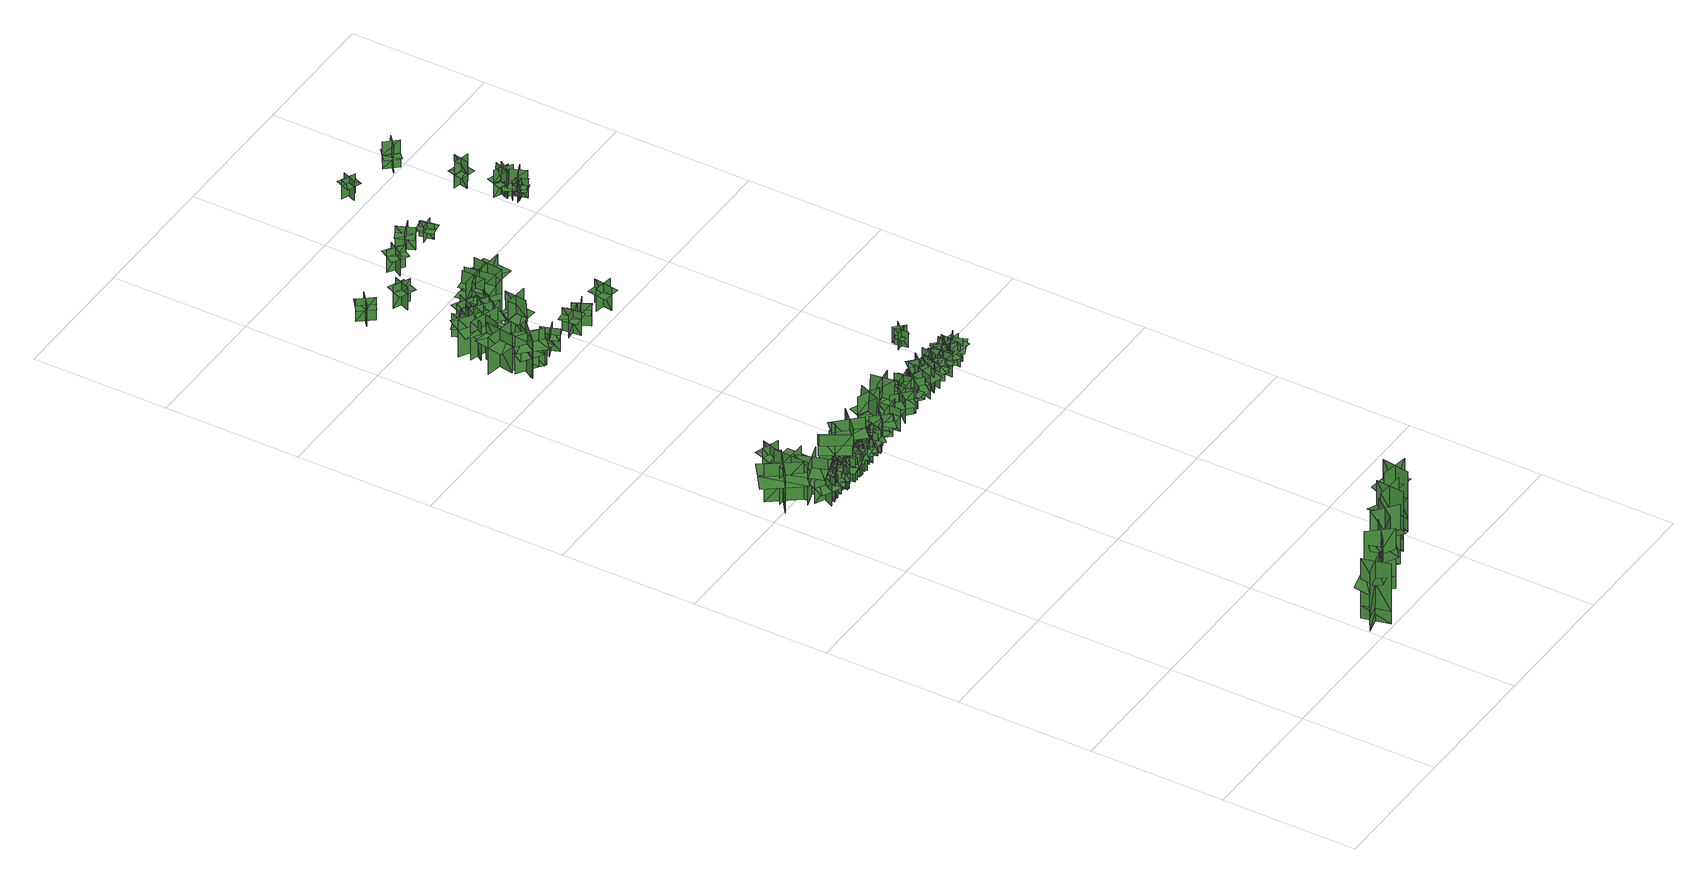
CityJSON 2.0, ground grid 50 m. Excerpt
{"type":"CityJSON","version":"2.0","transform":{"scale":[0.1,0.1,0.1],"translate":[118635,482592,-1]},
"CityObjects":{
"tree1":{"type":"SolitaryVegetationObject","geometry":[{"type":"MultiSurface","lod":"1","boundaries":[[[0,1,2]],[[0,2,3]],[[4,5,6]],[[4,6,7]],[[8,9,5]],[[8,5,4]],[[10,11,1]],[[10,1,0]],[[12,13,14]],[[12,14,15]],[[16,17,18]],[[16,18,19]]]}]},
"tree2":{"type":"SolitaryVegetationObject","geometry":[{"type":"MultiSurface","lod":"1","boundaries":[[[20,21,22]],[[20,22,23]],[[24,25,26]],[[24,26,27]],[[28,29,30]],[[28,30,31]],[[28,31,32]],[[28,32,33]]]}]},
"tree3":{"type":"SolitaryVegetationObject","geometry":[{"type":"MultiSurface","lod":"1","boundaries":[[[34,35,36]],[[34,36,37]],[[38,39,40]],[[38,40,41]],[[42,43,44]],[[42,44,45]],[[42,45,46]],[[42,46,47]]]}]},
"tree4":{"type":"SolitaryVegetationObject","geometry":[{"type":"MultiSurface","lod":"1","boundaries":[[[48,49,50]],[[48,50,51]],[[52,53,54]],[[52,54,55]],[[56,57,53]],[[56,53,52]],[[58,59,49]],[[58,49,48]],[[60,61,62]],[[60,62,63]],[[64,65,66]],[[64,66,67]]]}]},
"tree5":{"type":"SolitaryVegetationObject","geometry":[{"type":"MultiSurface","lod":"1","boundaries":[[[68,69,70]],[[68,70,71]],[[72,73,74]],[[72,74,75]],[[76,77,78]],[[76,78,79]],[[76,79,80]],[[76,80,81]]]}]},
"tree6":{"type":"SolitaryVegetationObject","geometry":[{"type":"MultiSurface","lod":"1","boundaries":[[[82,83,84]],[[82,84,85]],[[86,87,88]],[[86,88,89]],[[90,91,92]],[[90,92,93]],[[90,93,94]],[[90,94,95]]]}]},
"tree7":{"type":"SolitaryVegetationObject","geometry":[{"type":"MultiSurface","lod":"1","boundaries":[[[96,97,98]],[[96,98,99]],[[100,101,102]],[[100,102,103]],[[104,105,106]],[[104,106,107]],[[104,107,108]],[[104,108,109]]]}]},
"tree8":{"type":"SolitaryVegetationObject","geometry":[{"type":"MultiSurface","lod":"1","boundaries":[[[110,111,112]],[[110,112,113]],[[114,115,116]],[[114,116,117]],[[118,119,120]],[[118,120,121]],[[118,121,122]],[[118,122,123]]]}]},
"tree9":{"type":"SolitaryVegetationObject","geometry":[{"type":"MultiSurface","lod":"1","boundaries":[[[124,125,126]],[[124,126,127]],[[128,129,130]],[[128,130,131]],[[132,133,134]],[[132,134,135]],[[132,135,136]],[[132,136,137]]]}]},
"tree10":{"type":"SolitaryVegetationObject","geometry":[{"type":"MultiSurface","lod":"1","boundaries":[[[138,139,140]],[[138,140,141]],[[142,143,144]],[[142,144,145]],[[146,147,148]],[[146,148,149]],[[146,149,150]],[[146,150,151]]]}]},
"tree11":{"type":"SolitaryVegetationObject","geometry":[{"type":"MultiSurface","lod":"1","boundaries":[[[152,153,154]],[[152,154,155]],[[156,157,158]],[[156,158,159]],[[160,161,162]],[[160,162,163]],[[160,163,164]],[[160,164,165]]]}]},
"tree12":{"type":"SolitaryVegetationObject","geometry":[{"type":"MultiSurface","lod":"1","boundaries":[[[166,167,168]],[[166,168,169]],[[170,171,172]],[[170,172,173]],[[174,175,176]],[[174,176,177]],[[174,177,178]],[[174,178,179]]]}]},
"tree13":{"type":"SolitaryVegetationObject","geometry":[{"type":"MultiSurface","lod":"1","boundaries":[[[180,181,182]],[[180,182,183]],[[184,185,186]],[[184,186,187]],[[188,189,190]],[[188,190,191]],[[188,191,192]],[[188,192,193]]]}]},
"tree14":{"type":"SolitaryVegetationObject","geometry":[{"type":"MultiSurface","lod":"1","boundaries":[[[194,195,196]],[[194,196,197]],[[198,199,200]],[[198,200,201]],[[202,203,204]],[[202,204,205]],[[202,205,206]],[[202,206,207]]]}]},
"tree15":{"type":"SolitaryVegetationObject","geometry":[{"type":"MultiSurface","lod":"1","boundaries":[[[208,209,210]],[[208,210,211]],[[212,213,214]],[[212,214,215]],[[216,217,213]],[[216,213,212]],[[218,219,209]],[[218,209,208]],[[220,221,222]],[[220,222,223]],[[224,225,226]],[[224,226,227]]]}]},
"tree16":{"type":"SolitaryVegetationObject","geometry":[{"type":"MultiSurface","lod":"1","boundaries":[[[228,229,230]],[[228,230,231]],[[232,233,234]],[[232,234,235]],[[236,237,238]],[[236,238,239]],[[236,240,241]],[[236,241,237]]]}]},
"tree17":{"type":"SolitaryVegetationObject","geometry":[{"type":"MultiSurface","lod":"1","boundaries":[[[242,243,244]],[[242,244,245]],[[246,247,248]],[[246,248,249]],[[250,251,252]],[[250,252,253]],[[250,253,254]],[[250,254,255]]]}]},
"tree18":{"type":"SolitaryVegetationObject","geometry":[{"type":"MultiSurface","lod":"1","boundaries":[[[256,257,258]],[[256,258,259]],[[260,261,262]],[[260,262,263]],[[264,265,266]],[[264,266,267]],[[264,267,268]],[[264,268,269]]]}]},
"tree19":{"type":"SolitaryVegetationObject","geometry":[{"type":"MultiSurface","lod":"1","boundaries":[[[270,271,272]],[[270,272,273]],[[274,275,276]],[[274,276,277]],[[278,279,280]],[[278,280,281]],[[278,281,282]],[[278,282,283]]]}]},
"tree20":{"type":"SolitaryVegetationObject","geometry":[{"type":"MultiSurface","lod":"1","boundaries":[[[284,285,286]],[[284,286,287]],[[288,289,290]],[[288,290,291]],[[292,293,294]],[[292,294,295]],[[292,295,296]],[[292,296,297]]]}]},
"tree21":{"type":"SolitaryVegetationObject","geometry":[{"type":"MultiSurface","lod":"1","boundaries":[[[298,299,300]],[[298,300,301]],[[302,303,304]],[[302,304,305]],[[306,307,308]],[[306,308,309]],[[306,309,310]],[[306,310,311]]]}]},
"tree22":{"type":"SolitaryVegetationObject","geometry":[{"type":"MultiSurface","lod":"1","boundaries":[[[312,313,314]],[[312,314,315]],[[316,317,318]],[[316,318,319]],[[320,321,322]],[[320,322,323]],[[320,323,324]],[[320,324,325]]]}]},
"tree23":{"type":"SolitaryVegetationObject","geometry":[{"type":"MultiSurface","lod":"1","boundaries":[[[326,327,328]],[[326,328,329]],[[330,331,332]],[[330,332,333]],[[334,335,336]],[[334,336,337]],[[334,337,338]],[[334,338,339]]]}]},
"tree24":{"type":"SolitaryVegetationObject","geometry":[{"type":"MultiSurface","lod":"1","boundaries":[[[340,341,342]],[[340,342,343]],[[344,345,346]],[[344,346,347]],[[348,349,350]],[[348,350,351]],[[348,351,352]],[[348,352,353]]]}]},
"tree25":{"type":"SolitaryVegetationObject","geometry":[{"type":"MultiSurface","lod":"1","boundaries":[[[354,355,356]],[[354,356,357]],[[358,359,360]],[[358,360,361]],[[362,363,364]],[[362,364,365]],[[362,365,366]],[[362,366,367]]]}]},
"tree26":{"type":"SolitaryVegetationObject","geometry":[{"type":"MultiSurface","lod":"1","boundaries":[[[368,369,370]],[[368,370,371]],[[372,373,374]],[[372,374,375]],[[376,377,378]],[[376,378,379]],[[376,379,380]],[[376,380,381]]]}]},
"tree27":{"type":"SolitaryVegetationObject","geometry":[{"type":"MultiSurface","lod":"1","boundaries":[[[382,383,384]],[[382,384,385]],[[386,387,388]],[[386,388,389]],[[390,391,392]],[[390,392,393]],[[390,393,394]],[[390,394,395]]]}]},
"tree28":{"type":"SolitaryVegetationObject","geometry":[{"type":"MultiSurface","lod":"1","boundaries":[[[396,397,398]],[[396,398,399]],[[400,401,402]],[[400,402,403]],[[404,405,406]],[[404,406,407]],[[404,407,408]],[[404,408,409]]]}]},
"tree29":{"type":"SolitaryVegetationObject","geometry":[{"type":"MultiSurface","lod":"1","boundaries":[[[410,411,412]],[[410,412,413]],[[414,415,416]],[[414,416,417]],[[418,419,420]],[[418,420,421]],[[418,421,422]],[[418,422,423]]]}]},
"tree30":{"type":"SolitaryVegetationObject","geometry":[{"type":"MultiSurface","lod":"1","boundaries":[[[424,425,426]],[[424,426,427]],[[428,429,430]],[[428,430,431]],[[432,433,434]],[[432,434,435]],[[432,435,436]],[[432,436,437]]]}]},
"tree31":{"type":"SolitaryVegetationObject","geometry":[{"type":"MultiSurface","lod":"1","boundaries":[[[438,439,440]],[[438,440,441]],[[442,443,444]],[[442,444,445]],[[446,447,443]],[[446,443,442]],[[448,449,439]],[[448,439,438]],[[450,451,452]],[[450,452,453]],[[454,455,456]],[[454,456,457]]]}]},
"tree32":{"type":"SolitaryVegetationObject","geometry":[{"type":"MultiSurface","lod":"1","boundaries":[[[458,459,460]],[[458,460,461]],[[462,463,464]],[[462,464,465]],[[466,467,468]],[[466,468,469]],[[466,469,470]],[[466,470,471]]]}]},
"tree33":{"type":"SolitaryVegetationObject","geometry":[{"type":"MultiSurface","lod":"1","boundaries":[[[472,473,474]],[[472,474,475]],[[476,477,478]],[[476,478,479]],[[480,481,482]],[[480,482,483]],[[480,483,484]],[[480,484,485]]]}]},
"tree34":{"type":"SolitaryVegetationObject","geometry":[{"type":"MultiSurface","lod":"1","boundaries":[[[486,487,488]],[[486,488,489]],[[490,491,492]],[[490,492,493]],[[494,495,496]],[[494,496,497]],[[494,497,498]],[[494,498,499]]]}]},
"tree35":{"type":"SolitaryVegetationObject","geometry":[{"type":"MultiSurface","lod":"1","boundaries":[[[500,501,502]],[[500,502,503]],[[504,505,506]],[[504,506,507]],[[508,509,510]],[[508,510,511]],[[508,511,512]],[[508,512,513]]]}]},
"tree36":{"type":"SolitaryVegetationObject","geometry":[{"type":"MultiSurface","lod":"1","boundaries":[[[514,515,516]],[[514,516,517]],[[518,519,520]],[[518,520,521]],[[522,523,524]],[[522,524,525]],[[522,525,526]],[[522,526,527]]]}]},
"tree37":{"type":"SolitaryVegetationObject","geometry":[{"type":"MultiSurface","lod":"1","boundaries":[[[528,529,530]],[[528,530,531]],[[532,533,534]],[[532,534,535]],[[536,537,538]],[[536,538,539]],[[536,539,540]],[[536,540,541]]]}]},
"tree38":{"type":"SolitaryVegetationObject","geometry":[{"type":"MultiSurface","lod":"1","boundaries":[[[542,543,544]],[[542,544,545]],[[546,547,548]],[[546,548,549]],[[550,551,552]],[[550,552,553]],[[550,553,554]],[[550,554,555]]]}]},
"tree39":{"type":"SolitaryVegetationObject","geometry":[{"type":"MultiSurface","lod":"1","boundaries":[[[556,557,558]],[[556,558,559]],[[560,561,562]],[[560,562,563]],[[564,565,566]],[[564,566,567]],[[564,567,568]],[[564,568,569]]]}]},
"tree40":{"type":"SolitaryVegetationObject","geometry":[{"type":"MultiSurface","lod":"1","boundaries":[[[570,571,572]],[[570,572,573]],[[574,575,576]],[[574,576,577]],[[578,579,575]],[[578,575,574]],[[580,581,571]],[[580,571,570]],[[570,571,582]],[[570,582,583]],[[570,584,585]],[[570,585,571]]]}]},
"tree41":{"type":"SolitaryVegetationObject","geometry":[{"type":"MultiSurface","lod":"1","boundaries":[[[586,587,588]],[[586,588,589]],[[590,591,592]],[[590,592,593]],[[594,595,596]],[[594,596,597]],[[594,597,598]],[[594,598,599]]]}]},
"tree42":{"type":"SolitaryVegetationObject","geometry":[{"type":"MultiSurface","lod":"1","boundaries":[[[600,601,602]],[[600,602,603]],[[604,605,606]],[[604,606,607]],[[608,609,610]],[[608,610,611]],[[608,611,612]],[[608,612,613]]]}]},
"tree43":{"type":"SolitaryVegetationObject","geometry":[{"type":"MultiSurface","lod":"1","boundaries":[[[614,615,616]],[[614,616,617]],[[618,619,620]],[[618,620,621]],[[622,623,619]],[[622,619,618]],[[624,625,615]],[[624,615,614]],[[626,627,628]],[[626,628,629]],[[630,631,632]],[[630,632,633]]]}]},
"tree44":{"type":"SolitaryVegetationObject","geometry":[{"type":"MultiSurface","lod":"1","boundaries":[[[634,635,636]],[[634,636,637]],[[638,639,640]],[[638,640,641]],[[642,643,644]],[[642,644,645]],[[642,645,646]],[[642,646,647]]]}]},
"tree45":{"type":"SolitaryVegetationObject","geometry":[{"type":"MultiSurface","lod":"1","boundaries":[[[648,649,650]],[[648,650,651]],[[652,653,654]],[[652,654,655]],[[656,657,653]],[[656,653,652]],[[658,659,649]],[[658,649,648]],[[648,649,660]],[[648,660,661]],[[648,662,663]],[[648,663,649]]]}]},
"tree46":{"type":"SolitaryVegetationObject","geometry":[{"type":"MultiSurface","lod":"1","boundaries":[[[664,665,666]],[[664,666,667]],[[668,669,670]],[[668,670,671]],[[672,673,674]],[[672,674,675]],[[672,675,676]],[[672,676,677]]]}]},
"tree47":{"type":"SolitaryVegetationObject","geometry":[{"type":"MultiSurface","lod":"1","boundaries":[[[678,679,680]],[[678,680,681]],[[682,683,684]],[[682,684,685]],[[686,687,688]],[[686,688,689]],[[686,689,690]],[[686,690,691]]]}]},
"tree48":{"type":"SolitaryVegetationObject","geometry":[{"type":"MultiSurface","lod":"1","boundaries":[[[692,693,694]],[[692,694,695]],[[696,697,698]],[[696,698,699]],[[700,701,697]],[[700,697,696]],[[702,703,693]],[[702,693,692]],[[692,693,704]],[[692,704,705]],[[692,706,707]],[[692,707,693]]]}]},
"tree49":{"type":"SolitaryVegetationObject","geometry":[{"type":"MultiSurface","lod":"1","boundaries":[[[708,709,710]],[[708,710,711]],[[712,713,714]],[[712,714,715]],[[716,717,718]],[[716,718,719]],[[716,719,720]],[[716,720,721]]]}]},
"tree50":{"type":"SolitaryVegetationObject","geometry":[{"type":"MultiSurface","lod":"1","boundaries":[[[722,723,724]],[[722,724,725]],[[726,727,728]],[[726,728,729]],[[730,731,732]],[[730,732,733]],[[730,733,734]],[[730,734,735]]]}]},
"tree51":{"type":"SolitaryVegetationObject","geometry":[{"type":"MultiSurface","lod":"1","boundaries":[[[736,737,738]],[[736,738,739]],[[740,741,742]],[[740,742,743]],[[744,745,746]],[[744,746,747]],[[744,745,748]],[[744,748,749]]]}]},
"tree52":{"type":"SolitaryVegetationObject","geometry":[{"type":"MultiSurface","lod":"1","boundaries":[[[750,751,752]],[[750,752,753]],[[754,755,756]],[[754,756,757]],[[758,759,755]],[[758,755,754]],[[760,761,751]],[[760,751,750]],[[750,751,762]],[[750,762,763]],[[750,764,765]],[[750,765,751]]]}]},
"tree53":{"type":"SolitaryVegetationObject","geometry":[{"type":"MultiSurface","lod":"1","boundaries":[[[766,767,768]],[[766,768,769]],[[770,771,772]],[[770,772,773]],[[774,775,776]],[[774,776,777]],[[774,777,778]],[[774,778,779]]]}]},
"tree54":{"type":"SolitaryVegetationObject","geometry":[{"type":"MultiSurface","lod":"1","boundaries":[[[780,781,782]],[[780,782,783]],[[784,785,786]],[[784,786,787]],[[788,789,790]],[[788,790,791]],[[788,791,792]],[[788,792,793]]]}]},
"tree55":{"type":"SolitaryVegetationObject","geometry":[{"type":"MultiSurface","lod":"1","boundaries":[[[794,795,796]],[[794,796,797]],[[798,799,800]],[[798,800,801]],[[802,803,804]],[[802,804,805]],[[802,805,806]],[[802,806,807]]]}]},
"tree56":{"type":"SolitaryVegetationObject","geometry":[{"type":"MultiSurface","lod":"1","boundaries":[[[808,809,810]],[[808,810,811]],[[812,813,814]],[[812,814,815]],[[816,817,818]],[[816,818,819]],[[816,819,820]],[[816,820,821]]]}]},
"tree57":{"type":"SolitaryVegetationObject","geometry":[{"type":"MultiSurface","lod":"1","boundaries":[[[822,823,824]],[[822,824,825]],[[826,827,828]],[[826,828,829]],[[830,831,827]],[[830,827,826]],[[832,833,823]],[[832,823,822]],[[822,823,834]],[[822,834,835]],[[822,836,837]],[[822,837,823]]]}]},
"tree58":{"type":"SolitaryVegetationObject","geometry":[{"type":"MultiSurface","lod":"1","boundaries":[[[838,839,840]],[[838,840,841]],[[842,843,844]],[[842,844,845]],[[846,847,848]],[[846,848,849]],[[846,849,850]],[[846,850,851]]]}]},
"tree59":{"type":"SolitaryVegetationObject","geometry":[{"type":"MultiSurface","lod":"1","boundaries":[[[852,853,854]],[[852,854,855]],[[856,857,858]],[[856,858,859]],[[860,861,862]],[[860,862,863]],[[860,863,864]],[[860,864,865]]]}]},
"tree60":{"type":"SolitaryVegetationObject","geometry":[{"type":"MultiSurface","lod":"1","boundaries":[[[866,867,868]],[[866,868,869]],[[870,871,872]],[[870,872,873]],[[874,875,876]],[[874,876,877]],[[874,877,878]],[[874,878,879]]]}]},
"tree61":{"type":"SolitaryVegetationObject","geometry":[{"type":"MultiSurface","lod":"1","boundaries":[[[880,881,882]],[[880,882,883]],[[884,885,886]],[[884,886,887]],[[888,889,885]],[[888,885,884]],[[890,891,881]],[[890,881,880]],[[880,881,892]],[[880,892,893]],[[880,894,895]],[[880,895,881]]]}]},
"tree62":{"type":"SolitaryVegetationObject","geometry":[{"type":"MultiSurface","lod":"1","boundaries":[[[896,897,898]],[[896,898,899]],[[900,901,902]],[[900,902,903]],[[904,905,906]],[[904,906,907]],[[904,907,908]],[[904,908,909]]]}]},
"tree63":{"type":"SolitaryVegetationObject","geometry":[{"type":"MultiSurface","lod":"1","boundaries":[[[910,911,912]],[[910,912,913]],[[914,915,916]],[[914,916,917]],[[918,919,915]],[[918,915,914]],[[920,921,911]],[[920,911,910]],[[910,911,922]],[[910,922,923]],[[910,924,925]],[[910,925,911]]]}]},
"tree64":{"type":"SolitaryVegetationObject","geometry":[{"type":"MultiSurface","lod":"1","boundaries":[[[926,927,928]],[[926,928,929]],[[930,931,932]],[[930,932,933]],[[934,935,936]],[[934,936,937]],[[934,937,938]],[[934,938,939]]]}]},
"tree65":{"type":"SolitaryVegetationObject","geometry":[{"type":"MultiSurface","lod":"1","boundaries":[[[940,941,942]],[[940,942,943]],[[944,945,946]],[[944,946,947]],[[948,949,950]],[[948,950,951]],[[948,951,952]],[[948,952,953]]]}]},
"tree66":{"type":"SolitaryVegetationObject","geometry":[{"type":"MultiSurface","lod":"1","boundaries":[[[954,955,956]],[[954,956,957]],[[958,959,960]],[[958,960,961]],[[962,963,964]],[[962,964,965]],[[962,965,966]],[[962,966,967]]]}]},
"tree67":{"type":"SolitaryVegetationObject","geometry":[{"type":"MultiSurface","lod":"1","boundaries":[[[968,969,970]],[[968,970,971]],[[972,973,974]],[[972,974,975]],[[976,977,978]],[[976,978,979]],[[976,979,980]],[[976,980,981]]]}]},
"tree68":{"type":"SolitaryVegetationObject","geometry":[{"type":"MultiSurface","lod":"1","boundaries":[[[982,983,984]],[[982,984,985]],[[986,987,988]],[[986,988,989]],[[990,991,992]],[[990,992,993]],[[990,993,994]],[[990,994,995]]]}]},
"tree69":{"type":"SolitaryVegetationObject","geometry":[{"type":"MultiSurface","lod":"1","boundaries":[[[996,997,998]],[[996,998,999]],[[1000,1001,1002]],[[1000,1002,1003]],[[1004,1005,1001]],[[1004,1001,1000]],[[1006,1007,997]],[[1006,997,996]],[[996,997,1008]],[[996,1008,1009]],[[996,1010,1011]],[[996,1011,997]]]}]},
"tree70":{"type":"SolitaryVegetationObject","geometry":[{"type":"MultiSurface","lod":"1","boundaries":[[[1012,1013,1014]],[[1012,1014,1015]],[[1016,1017,1018]],[[1016,1018,1019]],[[1020,1021,1022]],[[1020,1022,1023]],[[1020,1023,1024]],[[1020,1024,1025]]]}]},
"tree71":{"type":"SolitaryVegetationObject","geometry":[{"type":"MultiSurface","lod":"1","boundaries":[[[1026,1027,1028]],[[1026,1028,1029]],[[1030,1031,1032]],[[1030,1032,1033]],[[1034,1035,1036]],[[1034,1036,1037]],[[1034,1037,1038]],[[1034,1038,1039]]]}]},
"tree72":{"type":"SolitaryVegetationObject","geometry":[{"type":"MultiSurface","lod":"1","boundaries":[[[1040,1041,1042]],[[1040,1042,1043]],[[1044,1045,1046]],[[1044,1046,1047]],[[1048,1049,1050]],[[1048,1050,1051]],[[1048,1051,1052]],[[1048,1052,1053]]]}]},
"tree73":{"type":"SolitaryVegetationObject","geometry":[{"type":"MultiSurface","lod":"1","boundaries":[[[1054,1055,1056]],[[1054,1056,1057]],[[1058,1059,1060]],[[1058,1060,1061]],[[1062,1063,1064]],[[1062,1064,1065]],[[1062,1065,1066]],[[1062,1066,1067]]]}]},
"tree74":{"type":"SolitaryVegetationObject","geometry":[{"type":"MultiSurface","lod":"1","boundaries":[[[1068,1069,1070]],[[1068,1070,1071]],[[1072,1073,1074]],[[1072,1074,1075]],[[1076,1077,1078]],[[1076,1078,1079]],[[1076,1079,1080]],[[1076,1080,1081]]]}]},
"tree75":{"type":"SolitaryVegetationObject","geometry":[{"type":"MultiSurface","lod":"1","boundaries":[[[1082,1083,1084]],[[1082,1084,1085]],[[1086,1087,1088]],[[1086,1088,1089]],[[1090,1091,1087]],[[1090,1087,1086]],[[1092,1093,1083]],[[1092,1083,1082]],[[1082,1083,1094]],[[1082,1094,1095]],[[1082,1096,1097]],[[1082,1097,1083]]]}]},
"tree76":{"type":"SolitaryVegetationObject","geometry":[{"type":"MultiSurface","lod":"1","boundaries":[[[1098,1099,1100]],[[1098,1100,1101]],[[1102,1103,1104]],[[1102,1104,1105]],[[1106,1107,1108]],[[1106,1108,1109]],[[1106,1109,1110]],[[1106,1110,1111]]]}]},
"tree77":{"type":"SolitaryVegetationObject","geometry":[{"type":"MultiSurface","lod":"1","boundaries":[[[1112,1113,1114]],[[1112,1114,1115]],[[1116,1117,1118]],[[1116,1118,1119]],[[1120,1121,1122]],[[1120,1122,1123]],[[1120,1123,1124]],[[1120,1124,1125]]]}]},
"tree78":{"type":"SolitaryVegetationObject","geometry":[{"type":"MultiSurface","lod":"1","boundaries":[[[1126,1127,1128]],[[1126,1128,1129]],[[1130,1131,1132]],[[1130,1132,1133]],[[1134,1135,1136]],[[1134,1136,1137]],[[1134,1137,1138]],[[1134,1138,1139]]]}]},
"tree79":{"type":"SolitaryVegetationObject","geometry":[{"type":"MultiSurface","lod":"1","boundaries":[[[1140,1141,1142]],[[1140,1142,1143]],[[1144,1145,1146]],[[1144,1146,1147]],[[1148,1149,1150]],[[1148,1150,1151]],[[1148,1151,1152]],[[1148,1152,1153]]]}]},
"tree80":{"type":"SolitaryVegetationObject","geometry":[{"type":"MultiSurface","lod":"1","boundaries":[[[1154,1155,1156]],[[1154,1156,1157]],[[1158,1159,1160]],[[1158,1160,1161]],[[1162,1163,1164]],[[1162,1164,1165]],[[1162,1165,1166]],[[1162,1166,1167]]]}]},
"tree81":{"type":"SolitaryVegetationObject","geometry":[{"type":"MultiSurface","lod":"1","boundaries":[[[1168,1169,1170]],[[1168,1170,1171]],[[1172,1173,1174]],[[1172,1174,1175]],[[1176,1177,1178]],[[1176,1178,1179]],[[1176,1179,1180]],[[1176,1180,1181]]]}]},
"tree82":{"type":"SolitaryVegetationObject","geometry":[{"type":"MultiSurface","lod":"1","boundaries":[[[1182,1183,1184]],[[1182,1184,1185]],[[1186,1187,1188]],[[1186,1188,1189]],[[1190,1191,1192]],[[1190,1192,1193]],[[1190,1191,1194]],[[1190,1194,1195]]]}]},
"tree83":{"type":"SolitaryVegetationObject","geometry":[{"type":"MultiSurface","lod":"1","boundaries":[[[1196,1197,1198]],[[1196,1198,1199]],[[1200,1201,1202]],[[1200,1202,1203]],[[1204,1205,1206]],[[1204,1206,1207]],[[1204,1207,1208]],[[1204,1208,1209]]]}]},
"tree84":{"type":"SolitaryVegetationObject","geometry":[{"type":"MultiSurface","lod":"1","boundaries":[[[1210,1211,1212]],[[1210,1212,1213]],[[1214,1215,1216]],[[1214,1216,1217]],[[1218,1219,1220]],[[1218,1220,1221]],[[1218,1221,1222]],[[1218,1222,1223]]]}]},
"tree85":{"type":"SolitaryVegetationObject","geometry":[{"type":"MultiSurface","lod":"1","boundaries":[[[1224,1225,1226]],[[1224,1226,1227]],[[1228,1229,1230]],[[1228,1230,1231]],[[1232,1233,1234]],[[1232,1234,1235]],[[1232,1235,1236]],[[1232,1236,1237]]]}]},
"tree86":{"type":"SolitaryVegetationObject","geometry":[{"type":"MultiSurface","lod":"1","boundaries":[[[1238,1239,1240]],[[1238,1240,1241]],[[1242,1243,1244]],[[1242,1244,1245]],[[1246,1247,1248]],[[1246,1248,1249]],[[1246,1249,1250]],[[1246,1250,1251]]]}]},
"tree87":{"type":"SolitaryVegetationObject","geometry":[{"type":"MultiSurface","lod":"1","boundaries":[[[1252,1253,1254]],[[1252,1254,1255]],[[1256,1257,1258]],[[1256,1258,1259]],[[1260,1261,1262]],[[1260,1262,1263]],[[1260,1263,1264]],[[1260,1264,1265]]]}]},
"tree88":{"type":"SolitaryVegetationObject","geometry":[{"type":"MultiSurface","lod":"1","boundaries":[[[1266,1267,1268]],[[1266,1268,1269]],[[1270,1271,1272]],[[1270,1272,1273]],[[1274,1275,1276]],[[1274,1276,1277]],[[1274,1277,1278]],[[1274,1278,1279]]]}]},
"tree89":{"type":"SolitaryVegetationObject","geometry":[{"type":"MultiSurface","lod":"1","boundaries":[[[1280,1281,1282]],[[1280,1282,1283]],[[1284,1285,1286]],[[1284,1286,1287]],[[1288,1289,1290]],[[1288,1290,1291]],[[1288,1291,1292]],[[1288,1292,1293]]]}]},
"tree90":{"type":"SolitaryVegetationObject","geometry":[{"type":"MultiSurface","lod":"1","boundaries":[[[1294,1295,1296]],[[1294,1296,1297]],[[1298,1299,1300]],[[1298,1300,1301]],[[1302,1303,1304]],[[1302,1304,1305]],[[1302,1305,1306]],[[1302,1306,1307]]]}]},
"tree91":{"type":"SolitaryVegetationObject","geometry":[{"type":"MultiSurface","lod":"1","boundaries":[[[1308,1309,1310]],[[1308,1310,1311]],[[1312,1313,1314]],[[1312,1314,1315]],[[1316,1317,1313]],[[1316,1313,1312]],[[1318,1319,1309]],[[1318,1309,1308]],[[1308,1309,1320]],[[1308,1320,1321]],[[1308,1322,1323]],[[1308,1323,1309]]]}]},
"tree92":{"type":"SolitaryVegetationObject","geometry":[{"type":"MultiSurface","lod":"1","boundaries":[[[1324,1325,1326]],[[1324,1326,1327]],[[1328,1329,1330]],[[1328,1330,1331]],[[1332,1333,1329]],[[1332,1329,1328]],[[1334,1335,1325]],[[1334,1325,1324]],[[1324,1325,1336]],[[1324,1336,1337]],[[1324,1338,1339]],[[1324,1339,1325]]]}]},
"tree93":{"type":"SolitaryVegetationObject","geometry":[{"type":"MultiSurface","lod":"1","boundaries":[[[1340,1341,1342]],[[1340,1342,1343]],[[1344,1345,1346]],[[1344,1346,1347]],[[1348,1349,1345]],[[1348,1345,1344]],[[1350,1351,1341]],[[1350,1341,1340]],[[1340,1341,1352]],[[1340,1352,1353]],[[1340,1354,1355]],[[1340,1355,1341]]]}]},
"tree94":{"type":"SolitaryVegetationObject","geometry":[{"type":"MultiSurface","lod":"1","boundaries":[[[1356,1357,1358]],[[1356,1358,1359]],[[1360,1361,1362]],[[1360,1362,1363]],[[1364,1365,1361]],[[1364,1361,1360]],[[1366,1367,1357]],[[1366,1357,1356]],[[1356,1357,1368]],[[1356,1368,1369]],[[1356,1370,1371]],[[1356,1371,1357]]]}]},
"tree95":{"type":"SolitaryVegetationObject","geometry":[{"type":"MultiSurface","lod":"1","boundaries":[[[1372,1373,1374]],[[1372,1374,1375]],[[1376,1377,1378]],[[1376,1378,1379]],[[1380,1381,1377]],[[1380,1377,1376]],[[1382,1383,1373]],[[1382,1373,1372]],[[1372,1373,1384]],[[1372,1384,1385]],[[1372,1386,1387]],[[1372,1387,1373]]]}]},
"tree96":{"type":"SolitaryVegetationObject","geometry":[{"type":"MultiSurface","lod":"1","boundaries":[[[1388,1389,1390]],[[1388,1390,1391]],[[1392,1393,1394]],[[1392,1394,1395]],[[1396,1397,1393]],[[1396,1393,1392]],[[1398,1399,1389]],[[1398,1389,1388]],[[1388,1389,1400]],[[1388,1400,1401]],[[1388,1402,1403]],[[1388,1403,1389]]]}]}
},
"vertices":[
[506,49,61],[606,74,61],[607,73,256],[506,48,256],[572,9,62],[547,109,62],[547,109,256],[572,8,256],[572,8,10],[547,109,10],[506,48,10],[607,73,10],[506,48,156],[606,73,156],[594,125,175],[493,100,175],[593,70,187],[517,51,187],[527,12,198],[602,32,198],
[60,1994,8],[60,1994,163],[168,2073,163],[168,2073,8],[76,2083,8],[76,2083,163],[152,1979,163],[152,1979,8],[64,2099,113],[10,2059,113],[105,1930,113],[159,1970,113],[213,2009,113],[118,2139,113],
[146,1933,14],[146,1933,107],[217,1897,107],[217,1897,14],[198,1949,14],[198,1949,107],[163,1880,107],[163,1880,14],[203,1960,77],[167,1978,77],[124,1892,77],[160,1874,77],[195,1856,77],[239,1942,77],
[751,163,62],[671,98,62],[670,99,257],[750,164,257],[674,172,63],[738,91,63],[739,92,257],[674,172,257],[674,172,11],[739,92,11],[750,164,11],[670,99,11],[751,164,157],[670,99,157],[703,58,176],[784,123,176],[681,108,188],[741,157,188],[716,187,199],[656,138,199],
[163,2097,5],[163,2097,160],[158,1964,160],[158,1964,5],[223,2030,5],[223,2030,160],[94,2034,160],[94,2034,5],[243,2029,110],[245,2096,110],[85,2102,110],[83,2035,110],[80,1968,110],[241,1962,110],
[188,1882,14],[188,1882,107],[216,1958,107],[216,1958,14],[167,1932,14],[167,1932,107],[239,1905,107],[239,1905,14],[156,1936,77],[142,1898,77],[232,1865,77],[246,1903,77],[260,1940,77],[169,1974,77],
[206,1921,8],[172,2027,8],[172,2027,162],[206,1921,162],[240,1987,8],[135,1953,8],[135,1953,162],[240,1987,162],[240,1987,119],[223,2039,119],[118,2005,119],[135,1953,119],[152,1900,119],[257,1934,119],
[248,1939,13],[248,1939,106],[180,1896,106],[180,1896,13],[235,1887,13],[235,1887,106],[194,1952,106],[194,1952,13],[241,1877,76],[275,1898,76],[224,1979,76],[190,1958,76],[156,1937,76],[207,1855,76],
[252,1948,12],[252,1948,105],[201,1887,105],[201,1887,12],[256,1894,12],[256,1894,105],[196,1944,105],[196,1944,12],[265,1887,75],[291,1918,75],[217,1979,75],[191,1948,75],[165,1917,75],[240,1856,75],
[207,1942,12],[207,1942,105],[269,1892,105],[269,1892,12],[261,1947,12],[261,1947,105],[212,1886,105],[212,1886,12],[268,1956,75],[237,1981,75],[177,1906,75],[208,1881,75],[239,1856,75],[300,1931,75],
[279,1942,11],[279,1942,104],[213,1897,104],[213,1897,11],[268,1889,11],[268,1889,104],[225,1953,104],[225,1953,11],[275,1879,74],[308,1902,74],[254,1982,74],[221,1959,74],[188,1937,74],[241,1857,74],
[276,1882,11],[276,1882,104],[239,1953,104],[239,1953,11],[224,1900,11],[224,1900,104],[293,1935,104],[293,1935,11],[214,1894,73],[232,1858,73],[318,1902,73],[299,1938,73],[281,1974,73],[196,1930,73],
[298,1893,10],[298,1893,103],[242,1951,103],[242,1951,10],[244,1895,10],[244,1895,103],[299,1949,103],[299,1949,10],[235,1887,72],[263,1858,72],[332,1925,72],[304,1954,72],[276,1983,72],[207,1915,72],
[265,1881,11],[265,1881,104],[295,1955,104],[295,1955,11],[245,1931,11],[245,1931,104],[316,1902,104],[316,1902,11],[234,1936,73],[219,1899,73],[308,1862,73],[323,1900,73],[338,1937,73],[249,1973,73],
[855,144,62],[772,207,62],[773,208,257],[856,145,257],[845,222,63],[782,139,63],[783,139,257],[845,221,257],[845,221,11],[783,139,11],[856,145,11],[773,208,11],[855,145,157],[773,208,157],[741,165,176],[823,103,176],[784,199,188],[846,152,188],[870,184,199],[808,230,199],
[208,2113,9],[229,2176,9],[229,2176,119],[208,2113,119],[254,2136,9],[191,2157,9],[191,2157,119],[254,2136,119],[254,2136,83],[191,2157,83],[179,2123,83],[242,2102,83],[265,2171,83],[202,2192,83],
[260,1936,10],[260,1936,103],[333,1903,103],[333,1903,10],[312,1955,10],[312,1955,103],[280,1884,103],[280,1884,10],[316,1965,73],[280,1982,73],[240,1894,73],[277,1878,73],[313,1861,73],[353,1949,73],
[347,1925,11],[347,1925,105],[268,1911,105],[268,1911,11],[315,1881,11],[315,1881,105],[302,1957,105],[302,1957,11],[317,1869,74],[357,1876,74],[340,1971,74],[300,1964,74],[261,1957,74],[278,1862,74],
[282,1913,11],[282,1913,104],[361,1927,104],[361,1927,11],[314,1957,11],[314,1957,104],[327,1881,104],[327,1881,11],[312,1969,74],[272,1962,74],[289,1867,74],[328,1874,74],[368,1881,74],[351,1976,74],
[344,1883,12],[344,1883,105],[315,1958,105],[315,1958,12],[294,1906,12],[294,1906,105],[367,1934,105],[367,1934,12],[283,1902,74],[298,1864,74],[388,1899,74],[373,1936,74],[359,1974,74],[269,1939,74],
[326,1957,12],[326,1957,105],[351,1881,105],[351,1881,12],[374,1932,12],[374,1932,105],[300,1908,105],[300,1908,12],[385,1936,74],[373,1974,74],[281,1944,74],[294,1906,74],[306,1868,74],[397,1897,74],
[302,2010,6],[360,1916,6],[360,1916,160],[302,2010,160],[284,1939,6],[379,1997,6],[379,1997,160],[284,1939,160],[284,1939,117],[313,1892,117],[408,1949,117],[379,1997,117],[350,2044,117],[256,1986,117],
[336,1956,12],[336,1956,105],[360,1880,105],[360,1880,12],[383,1930,12],[383,1930,105],[310,1907,105],[310,1907,12],[395,1934,75],[383,1972,75],[291,1944,75],[303,1905,75],[315,1867,75],[407,1896,75],
[333,1891,12],[333,1891,105],[387,1950,105],[387,1950,12],[331,1945,12],[331,1945,105],[389,1893,105],[389,1893,12],[322,1953,75],[296,1923,75],[367,1859,75],[394,1889,75],[421,1919,75],[349,1983,75],
[409,1927,12],[409,1927,105],[330,1914,105],[330,1914,12],[377,1884,12],[377,1884,105],[364,1960,105],[364,1960,12],[379,1872,75],[419,1879,75],[402,1974,75],[363,1967,75],[323,1960,75],[339,1865,75],
[346,1942,12],[346,1942,105],[415,1901,105],[415,1901,12],[399,1954,12],[399,1954,105],[359,1888,105],[359,1888,12],[405,1964,74],[371,1985,74],[321,1903,74],[356,1882,74],[390,1861,74],[440,1944,74],
[387,1959,12],[387,1959,105],[387,1879,105],[387,1879,12],[425,1920,12],[425,1920,105],[347,1920,105],[347,1920,12],[437,1920,75],[437,1960,75],[340,1960,75],[340,1920,75],[340,1880,75],[436,1880,75],
[357,1993,8],[391,1936,8],[391,1936,100],[357,1993,100],[346,1950,8],[403,1985,8],[403,1985,100],[346,1950,100],[346,1950,74],[363,1922,74],[420,1956,74],[403,1985,74],[386,2013,74],[329,1979,74],
[426,1896,12],[426,1896,105],[366,1950,105],[366,1950,12],[372,1895,12],[372,1895,105],[423,1952,105],[423,1952,12],[364,1886,75],[394,1859,75],[458,1931,75],[428,1957,75],[398,1984,75],[334,1912,75],
[437,1949,13],[437,1949,106],[380,1892,106],[380,1892,13],[436,1895,13],[436,1895,106],[381,1949,106],[381,1949,13],[444,1887,75],[473,1915,75],[404,1983,75],[376,1954,75],[348,1926,75],[416,1858,75],
[916,171,62],[922,275,62],[923,275,257],[917,171,257],[974,223,63],[871,229,63],[871,228,257],[974,222,257],[974,222,11],[871,228,11],[917,171,11],[923,275,11],[917,171,158],[923,275,158],[870,278,176],[864,175,176],[922,261,188],[918,183,188],[957,181,199],[961,259,199],
[447,1950,12],[447,1950,105],[389,1895,105],[389,1895,12],[445,1896,12],[445,1896,105],[391,1952,105],[391,1952,12],[453,1888,75],[482,1915,75],[416,1985,75],[387,1958,75],[357,1930,75],[424,1860,75],
[470,1921,12],[470,1921,105],[390,1924,105],[390,1924,12],[429,1885,12],[429,1885,105],[432,1962,105],[432,1962,12],[429,1873,75],[469,1871,75],[473,1968,75],[432,1969,75],[392,1971,75],[389,1875,75],
[387,1933,7],[466,2011,7],[466,2011,161],[387,1933,161],[461,1932,7],[383,2011,7],[383,2011,161],[461,1932,161],[461,1932,117],[500,1971,117],[422,2050,117],[383,2011,117],[344,1972,117],[421,1893,117],
[405,1945,12],[405,1945,105],[472,1902,105],[472,1902,12],[458,1955,12],[458,1955,105],[416,1890,105],[416,1890,12],[464,1965,74],[431,1987,74],[379,1906,74],[412,1884,74],[446,1863,74],[498,1944,74],
[448,1923,18],[448,1933,18],[448,1933,9],[448,1923,9],[443,1923,14],[443,1933,14],[452,1933,14],[452,1923,14],[442,1930,14],[442,1930,18],[453,1930,18],[453,1930,14],[453,1930,9],[442,1930,9],
[469,1889,11],[469,1889,104],[445,1966,104],[445,1966,11],[421,1915,11],[421,1915,104],[495,1938,104],[495,1938,11],[410,1912,74],[422,1873,74],[514,1902,74],[502,1940,74],[490,1978,74],[398,1950,74],
[492,1954,12],[492,1954,105],[438,1895,105],[438,1895,12],[494,1900,12],[494,1900,105],[436,1952,105],[436,1952,12],[503,1892,74],[529,1922,74],[458,1987,74],[431,1957,74],[404,1927,74],[476,1862,74],
[486,1888,12],[486,1888,105],[458,1964,105],[458,1964,12],[437,1912,12],[437,1912,105],[510,1939,105],[510,1939,12],[426,1908,74],[440,1870,74],[530,1904,74],[517,1941,74],[503,1979,74],[412,1946,74],
[458,2024,47],[420,2044,47],[410,2025,48],[447,2005,48],[430,2015,47],[450,2052,47],[447,2054,86],[427,2016,86],[427,2016,8],[447,2054,8],[458,2026,8],[421,2046,8],[420,2044,86],[458,2024,86],[468,2043,48],[430,2063,48],
[503,1984,11],[437,1976,11],[437,1976,104],[503,1984,104],[468,2012,11],[476,1946,11],[476,1946,104],[468,2012,104],[468,2012,78],[435,2007,78],[443,1942,78],[476,1946,78],[509,1950,78],[501,2016,78],
[465,1937,11],[465,1937,104],[543,1918,104],[543,1918,11],[512,1964,11],[512,1964,104],[494,1889,104],[494,1889,11],[515,1976,74],[476,1985,74],[453,1892,74],[492,1882,74],[531,1873,74],[554,1966,74],
[968,275,62],[1071,260,62],[1070,258,257],[968,273,257],[1015,212,63],[1030,314,63],[1029,314,257],[1014,212,257],[1014,212,11],[1029,314,11],[968,273,11],[1070,258,11],[968,274,157],[1071,259,157],[1078,311,176],[976,326,176],[1056,261,188],[980,271,188],[974,233,199],[1051,222,199],
[524,1904,13],[524,1904,106],[584,1957,106],[584,1957,13],[529,1958,13],[529,1958,106],[580,1900,106],[580,1900,13],[521,1967,76],[491,1940,76],[554,1868,76],[585,1895,76],[615,1921,76],[551,1993,76],
[536,2005,86],[614,1972,86],[631,2013,86],[553,2045,86],[590,2028,86],[557,1950,86],[562,1948,163],[595,2026,163],[595,2026,8],[562,1948,8],[535,2001,8],[613,1969,8],[614,1972,163],[536,2005,163],[520,1965,86],[598,1932,86],
[617,1894,12],[617,1894,105],[610,1974,105],[610,1974,12],[576,1930,12],[576,1930,105],[653,1936,105],[653,1936,12],[565,1929,75],[568,1889,75],[664,1897,75],[660,1937,75],[657,1977,75],[561,1969,75],
[233,3131,11],[252,3240,11],[252,3240,164],[233,3131,164],[294,3173,11],[185,3192,11],[185,3192,164],[294,3173,164],[294,3173,121],[303,3227,121],[194,3247,121],[185,3192,121],[175,3138,121],[284,3118,121],
[292,3133,90],[246,3062,90],[283,3038,90],[329,3110,90],[305,3076,90],[234,3122,90],[231,3118,167],[303,3072,167],[303,3072,12],[231,3118,12],[289,3135,12],[243,3064,12],[246,3062,167],[292,3133,167],[255,3157,90],[210,3085,90],
[319,3060,11],[243,3141,11],[243,3141,165],[319,3060,165],[322,3133,11],[241,3058,11],[241,3058,165],[322,3133,165],[322,3133,122],[284,3174,122],[203,3098,122],[241,3058,122],[279,3017,122],[360,3093,122],
[233,3247,15],[292,3342,15],[292,3342,168],[233,3247,168],[305,3264,15],[211,3322,15],[211,3322,168],[305,3264,168],[305,3264,125],[334,3311,125],[240,3369,125],[211,3322,125],[182,3275,125],[276,3217,125],
[329,3243,15],[217,3278,15],[217,3278,172],[329,3243,172],[293,3313,15],[257,3201,15],[257,3201,172],[293,3313,172],[331,3246,119],[219,3282,119],[201,3226,119],[313,3190,119],[233,3327,119],[345,3292,119],
[622,1984,84],[706,1996,84],[699,2040,85],[615,2028,85],[656,2032,84],[668,1948,84],[673,1948,162],[661,2032,162],[661,2032,6],[673,1948,6],[622,1981,6],[706,1992,6],[706,1996,162],[622,1984,162],[628,1942,85],[712,1953,85],
[366,3079,12],[304,3101,12],[304,3101,104],[366,3079,104],[347,3119,12],[325,3056,12],[325,3056,104],[347,3119,104],[347,3119,78],[316,3130,78],[294,3067,78],[325,3056,78],[357,3045,78],[379,3108,78],
[656,1956,15],[656,1956,108],[716,1902,108],[716,1902,15],[710,1958,15],[710,1958,108],[659,1900,108],[659,1900,15],[718,1967,78],[688,1993,78],[624,1922,78],[654,1895,78],[684,1868,78],[748,1940,78],
[757,1939,14],[757,1939,107],[677,1933,107],[677,1933,14],[721,1898,14],[721,1898,107],[716,1976,107],[716,1976,14],[722,1887,77],[762,1889,77],[755,1985,77],[715,1983,77],[675,1980,77],[682,1884,77],
[356,3337,11],[289,3249,11],[289,3249,165],[356,3337,165],[283,3328,11],[371,3261,11],[371,3261,165],[283,3328,165],[283,3328,122],[249,3284,122],[338,3217,122],[371,3261,122],[404,3305,122],[316,3372,122],
[330,3383,59],[284,3363,59],[294,3339,59],[341,3359,59],[318,3350,59],[298,3397,59],[295,3396,106],[315,3349,106],[315,3349,12],[295,3396,12],[330,3385,12],[283,3365,12],[284,3363,106],[330,3383,106],[320,3407,59],[273,3387,59],
[410,3056,11],[386,3118,11],[386,3118,104],[410,3056,104],[428,3097,11],[367,3072,11],[367,3072,104],[428,3097,104],[428,3097,78],[416,3128,78],[354,3103,78],[367,3072,78],[379,3042,78],[441,3066,78],
[205,3706,9],[246,3654,9],[246,3654,101],[205,3706,101],[200,3662,9],[251,3703,9],[251,3703,101],[200,3662,101],[200,3662,75],[220,3636,75],[272,3677,75],[251,3703,75],[231,3729,75],[179,3688,75],
[801,1911,13],[801,1911,106],[738,1961,106],[738,1961,13],[747,1906,13],[747,1906,106],[795,1966,106],[795,1966,13],[740,1897,76],[771,1872,76],[831,1947,76],[800,1972,76],[768,1997,76],[708,1922,76],
[402,3273,91],[333,3321,91],[308,3285,91],[377,3237,91],[345,3261,91],[393,3331,91],[389,3334,168],[341,3264,168],[341,3264,13],[389,3334,13],[404,3276,13],[335,3324,13],[333,3321,168],[402,3273,168],[427,3309,91],[357,3357,91],
[773,2010,8],[784,1944,8],[784,1944,101],[773,2010,101],[747,1974,8],[813,1985,8],[813,1985,101],[747,1974,101],[747,1974,75],[753,1941,75],[818,1953,75],[813,1985,75],[807,2018,75],[741,2006,75],
[463,3225,88],[378,3233,88],[374,3189,89],[458,3181,89],[418,3186,88],[426,3271,88],[421,3271,166],[413,3187,166],[413,3187,10],[421,3271,10],[463,3228,10],[378,3236,10],[378,3233,166],[463,3225,166],[467,3267,89],[382,3275,89],
[410,3384,11],[350,3412,11],[350,3412,103],[410,3384,103],[396,3426,11],[367,3366,11],[367,3366,103],[396,3426,103],[396,3426,77],[365,3440,77],[337,3380,77],[367,3366,77],[397,3352,77],[426,3412,77],
[841,1974,12],[841,1974,105],[813,1898,105],[813,1898,12],[863,1924,12],[863,1924,105],[790,1951,105],[790,1951,12],[874,1920,74],[888,1958,74],[798,1991,74],[784,1953,74],[770,1916,74],[860,1882,74],
[485,3069,10],[551,3077,10],[551,3077,103],[485,3069,103],[519,3042,10],[511,3108,10],[511,3108,103],[519,3042,103],[519,3042,77],[552,3046,77],[544,3112,77],[511,3108,77],[478,3104,77],[486,3038,77],
[367,3652,11],[341,3591,11],[341,3591,103],[367,3652,103],[326,3636,11],[387,3610,11],[387,3610,103],[326,3636,103],[326,3636,77],[313,3605,77],[374,3579,77],[387,3610,77],[400,3641,77],[339,3666,77],
[848,1904,11],[848,1904,104],[885,1975,104],[885,1975,11],[833,1956,11],[833,1956,104],[901,1920,104],[901,1920,11],[822,1962,74],[803,1926,74],[888,1881,74],[907,1916,74],[926,1952,74],[841,1997,74],
[395,3402,88],[480,3403,88],[480,3447,88],[395,3446,88],[436,3445,88],[436,3360,88],[441,3360,166],[441,3445,166],[441,3445,10],[441,3360,10],[395,3399,10],[480,3399,10],[480,3403,166],[395,3402,166],[396,3359,88],[481,3360,88],
[854,1955,10],[897,2005,10],[897,2005,102],[854,1955,102],[898,1958,10],[848,2001,10],[848,2001,102],[898,1958,102],[898,1958,76],[920,1983,76],[870,2027,76],[848,2001,76],[826,1976,76],[877,1933,76],
[852,1951,11],[852,1951,104],[929,1929,104],[929,1929,11],[900,1976,11],[900,1976,104],[879,1902,104],[879,1902,11],[904,1988,74],[865,1999,74],[838,1907,74],[877,1895,74],[916,1884,74],[942,1977,74],
[866,1913,11],[866,1913,104],[927,1965,104],[927,1965,11],[872,1967,11],[872,1967,104],[921,1908,104],[921,1908,11],[864,1976,74],[833,1950,74],[895,1877,74],[926,1902,74],[957,1928,74],[895,2002,74],
[547,3096,11],[577,3037,11],[577,3037,103],[547,3096,103],[533,3054,11],[592,3084,11],[592,3084,103],[533,3054,103],[533,3054,77],[548,3024,77],[607,3054,77],[592,3084,77],[577,3113,77],[518,3083,77],
[522,3407,9],[413,3390,9],[413,3390,163],[522,3407,163],[463,3451,9],[480,3341,9],[480,3341,163],[463,3451,163],[463,3451,119],[409,3443,119],[425,3333,119],[480,3341,119],[534,3350,119],[518,3459,119],
[932,2000,56],[926,1950,56],[952,1947,56],[958,1997,56],[954,1973,56],[904,1979,56],[903,1976,103],[954,1970,103],[954,1970,9],[903,1976,9],[930,2000,9],[924,1950,9],[926,1950,103],[932,2000,103],[906,2003,56],[901,1952,56],
[915,1931,10],[915,1931,103],[991,1957,103],[991,1957,10],[939,1979,10],[939,1979,103],[964,1906,103],[964,1906,10],[936,1990,73],[898,1977,73],[929,1886,73],[967,1899,73],[1005,1912,73],[974,2003,73],
[914,1939,10],[914,1939,103],[994,1936,103],[994,1936,10],[955,1975,10],[955,1975,103],[952,1898,103],[952,1898,10],[956,1987,73],[915,1989,73],[911,1893,73],[951,1891,73],[992,1889,73],[996,1985,73],
[524,3450,9],[516,3340,9],[516,3340,162],[524,3450,162],[468,3403,9],[578,3394,9],[578,3394,162],[468,3403,162],[468,3403,119],[464,3348,119],[574,3339,119],[578,3394,119],[583,3449,119],[472,3458,119],
[955,1967,11],[955,1967,104],[1014,1913,104],[1014,1913,11],[1009,1969,11],[1009,1969,104],[957,1912,104],[957,1912,11],[1017,1978,74],[987,2005,74],[923,1933,74],[952,1906,74],[982,1879,74],[1047,1950,74],
[960,1974,12],[960,1974,105],[1014,1915,105],[1014,1915,12],[1014,1971,12],[1014,1971,105],[957,1919,105],[957,1919,12],[1023,1979,74],[996,2008,74],[925,1944,74],[952,1914,74],[979,1884,74],[1050,1949,74],
[1022,1982,12],[1022,1982,105],[1009,1903,105],[1009,1903,12],[1053,1937,12],[1053,1937,105],[977,1950,105],[977,1950,12],[1065,1935,75],[1071,1975,75],[976,1991,75],[970,1951,75],[963,1911,75],[1058,1896,75],
[683,3025,10],[692,3095,10],[692,3095,104],[683,3025,104],[721,3054,10],[651,3064,10],[651,3064,104],[721,3054,104],[685,3025,73],[694,3095,73],[659,3099,73],[650,3030,73],[723,3091,73],[713,3021,73],
[1058,1961,12],[1058,1961,105],[985,1928,105],[985,1928,12],[1038,1911,12],[1038,1911,105],[1006,1981,105],[1006,1981,12],[1043,1900,75],[1079,1916,75],[1039,2004,75],[1003,1987,75],[966,1971,75],[1006,1883,75],
[517,3760,12],[482,3704,12],[482,3704,104],[517,3760,104],[474,3751,12],[530,3715,12],[530,3715,104],[474,3751,104],[474,3751,78],[456,3722,78],[512,3687,78],[530,3715,78],[548,3744,78],[491,3779,78],
[981,2121,11],[1029,2128,11],[1029,2128,76],[981,2121,76],[1009,2100,11],[1002,2149,11],[1002,2149,76],[1009,2100,76],[1008,2106,52],[1028,2108,52],[1023,2143,52],[1003,2140,52],[983,2137,52],[988,2103,52],
[1005,2158,10],[1040,2123,10],[1040,2123,75],[1005,2158,75],[1005,2123,10],[1040,2158,10],[1040,2158,75],[1005,2123,75],[1009,2127,51],[1024,2112,51],[1048,2137,51],[1033,2151,51],[1019,2166,51],[995,2141,51],
[587,3750,9],[648,3776,9],[648,3776,101],[587,3750,101],[628,3734,9],[602,3795,9],[602,3795,101],[628,3734,101],[628,3734,75],[659,3746,75],[633,3808,75],[602,3795,75],[572,3782,75],[597,3721,75],
[725,3740,11],[725,3740,73],[673,3730,73],[673,3730,11],[704,3710,11],[704,3710,73],[694,3761,73],[694,3761,11],[706,3703,53],[732,3708,53],[720,3771,53],[693,3766,53],[667,3760,53],[680,3698,53],
[766,4046,26],[715,4066,26],[715,4066,103],[766,4046,103],[752,4080,26],[731,4028,26],[731,4028,103],[752,4080,103],[752,4080,81],[726,4090,81],[706,4039,81],[731,4028,81],[757,4018,81],[778,4069,81],
[992,3586,28],[992,3586,90],[1034,3619,90],[1034,3619,28],[997,3622,28],[997,3622,90],[1029,3581,90],[1029,3581,28],[992,3628,70],[971,3611,70],[1010,3561,70],[1031,3577,70],[1053,3594,70],[1013,3644,70],
[1028,3550,66],[1017,3591,66],[996,3585,66],[1007,3544,66],[1002,3564,66],[1043,3575,66],[1043,3578,105],[1002,3567,105],[1002,3567,27],[1043,3578,27],[1030,3551,27],[1019,3592,27],[1017,3591,105],[1028,3550,105],[1049,3556,66],[1038,3597,66],
[993,3570,81],[1048,3594,81],[1035,3622,81],[981,3598,81],[1008,3609,81],[1031,3554,81],[1035,3556,136],[1011,3610,136],[1011,3610,27],[1035,3556,27],[994,3568,27],[1049,3592,27],[1048,3594,136],[993,3570,136],[1005,3542,81],[1060,3566,81],
[978,3650,82],[1032,3627,82],[1044,3656,82],[990,3679,82],[1015,3667,82],[992,3612,82],[995,3611,136],[1019,3665,136],[1019,3665,27],[995,3611,27],[977,3648,27],[1031,3625,27],[1032,3627,136],[978,3650,136],[966,3623,82],[1020,3600,82],
[1032,3654,81],[998,3606,81],[1023,3588,82],[1057,3637,82],[1040,3614,81],[991,3648,81],[989,3645,136],[1038,3611,136],[1038,3611,27],[989,3645,27],[1030,3656,27],[996,3607,27],[998,3606,136],[1032,3654,136],[1007,3672,82],[973,3623,82],
[1008,3766,83],[950,3780,83],[943,3750,83],[1001,3736,83],[973,3744,83],[987,3802,83],[983,3802,137],[970,3745,137],[970,3745,28],[983,3802,28],[1008,3769,28],[951,3782,28],[950,3780,137],[1008,3766,137],[1015,3795,83],[957,3809,83],
[927,4040,75],[967,3996,75],[990,4016,75],[951,4061,75],[969,4039,75],[924,3999,75],[926,3997,129],[971,4036,129],[971,4036,20],[926,3997,20],[926,4039,20],[965,3994,20],[967,3996,129],[927,4040,129],[905,4020,75],[944,3976,75]
]}
